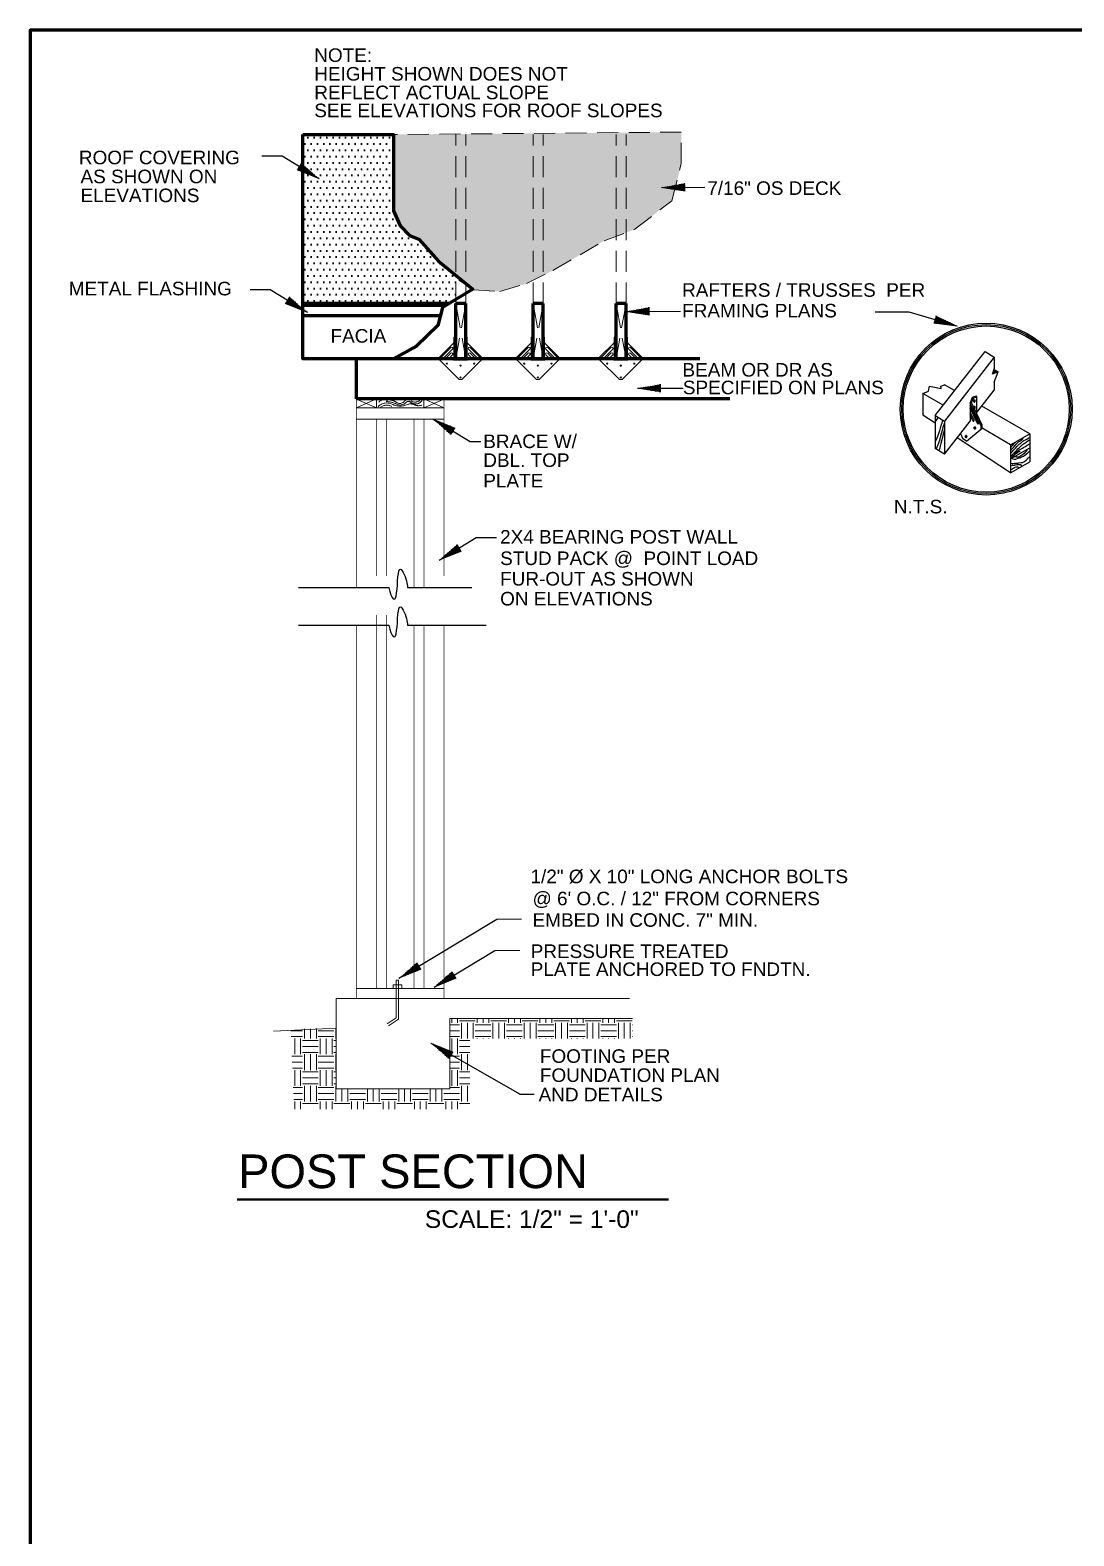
# Model space of a CAD drawing. Header units: feet. Extents: x 57903 to 63568, y -124112 to -112262.
# Drawn here: x 60154 to 60527, y -123569 to -123032 of the extents above; entities that cross this region are included whole.
import ezdxf
from ezdxf.enums import TextEntityAlignment as Align

# ---------------------------------------------------------------- set-up
doc = ezdxf.new("R2010")
doc.units = ezdxf.units.FT
doc.header["$LTSCALE"] = 30
doc.header["$MEASUREMENT"] = 0
for name, pattern in [('CENTER', [2, 1.25, -0.25, 0.25, -0.25]), ('HIDDEN', [0.375, 0.25, -0.125]), ('Solid', [0])]:
    doc.linetypes.add(name, pattern=pattern)
for name, color, linetype, lineweight in [('2', 2, 'Continuous', 35), ('8', 8, 'Continuous', 15), ('DIMS', 137, 'Continuous', 15), ('L1', 251, 'Continuous', 13), ('PLAN LABEL', 7, 'Continuous', 50), ('STEXT', 7, 'Continuous', 20), ('WALLS', 7, 'Continuous', 60)]:
    doc.layers.add(name, color=color, linetype=linetype, lineweight=lineweight)
for name, color, linetype in [('CENTER', 3, 'CENTER'), ('DIM', 4, 'Continuous'), ('HTCH', 3, 'Continuous'), ('LINE', 3, 'Continuous')]:
    doc.layers.add(name, color=color, linetype=linetype)
doc.styles.add('SWIS72', font='swissel.ttf', dxfattribs={"height": 4.5})
doc.dimstyles.get("Standard").update_dxf_attribs({"dimtxt": 0.18, "dimasz": 0.18, "dimexe": 0.18, "dimexo": 0.0625, "dimgap": 0.09, "dimtad": 0, "dimtih": 1, "dimtoh": 1, "dimdec": 4, "dimzin": 0, "dimdsep": 46, "dimtxsty": 'Standard', "dimcen": 0.09, "dimadec": 0, "dimazin": 0, "dimtfac": 1, "dimtdec": 4, "dimtofl": 0, "dimtmove": 0, "dimatfit": 3, "dimfxl": 1, "dimtolj": 1, "dimtzin": 0, "dimarcsym": 0})

# ---------------------------------------------------------------- blocks, each defined once
blk = doc.blocks.new('front')
for p, q in [((1.84, 4.68), (-0.01, 2.83)), ((0.21, 2.83), (1.41, 4.03)), ((1.63, 3.81), (0.43, 2.61)), ((1.63, 4.03), (1.63, 4.03)), ((1.8, 4.66), (1.8, 5.31)), ((1.8, 5.31), (1.86, 5.31)), ((1.8, 2.56), (1.8, 4.64)), ((1.86, 5.31), (1.86, 4.74)), ((1.86, 2.56), (1.86, 4.74)), ((3.43, 5.31), (3.43, 4.74)), ((3.49, 5.31), (3.43, 5.31)), ((3.43, 2.56), (3.43, 4.74)), ((3.45, 4.68), (5.3, 2.83)), ((3.49, 4.66), (3.49, 5.31)), ((3.49, 2.56), (3.49, 4.64)), ((3.66, 4.03), (3.66, 4.03)), ((3.66, 3.81), (4.86, 2.61)), ((5.08, 2.83), (3.88, 4.03)), ((-0.01, 2.83), (-0.01, 2.48)), ((-0.01, 2.48), (2.47, 0)), ((0.21, 2.61), (0.21, 2.61)), ((0.92, 2.83), (1.16, 3.08)), ((0.92, 2.61), (0.92, 2.61)), ((1.63, 3.1), (1.14, 2.61)), ((1.16, 3.08), (1.41, 3.32)), ((1.63, 3.32), (1.63, 3.32)), ((1.74, 2.5), (1.74, 2.5)), ((1.8, 2.56), (1.86, 2.56)), ((1.8, 2.44), (2.64, 2.44)), ((3.49, 2.44), (2.64, 2.44)), ((5.3, 2.48), (2.82, 0)), ((3.49, 2.56), (3.43, 2.56)), ((3.55, 2.5), (3.55, 2.5)), ((3.66, 3.32), (3.66, 3.32)), ((3.66, 3.1), (4.15, 2.61)), ((4.13, 3.08), (3.88, 3.32)), ((4.37, 2.83), (4.13, 3.08)), ((4.37, 2.61), (4.37, 2.61)), ((5.07, 2.61), (5.08, 2.61)), ((5.3, 2.83), (5.3, 2.48)), ((2.47, 0), (2.82, 0))]:
    blk.add_line(p, q)
for centre in [(0.93, 2), (4.36, 2), (2.64, 1.75), (2.64, 0.25)]:
    blk.add_circle(centre, 0.078)
for centre, radius, start, end in [((1.52, 3.92), 0.155, 45, 135), ((1.52, 3.92), 0.155, 315, 45), ((1.75, 4.66), 0.046, 315, 0), ((1.77, 4.74), 0.092, 315, 0), ((3.52, 4.74), 0.092, 180, 225), ((3.53, 4.66), 0.046, 180, 225), ((3.77, 3.92), 0.155, 135, 225), ((3.77, 3.92), 0.155, 45, 135), ((0.32, 2.72), 0.155, 135, 225), ((0.32, 2.72), 0.155, 225, 315), ((1.03, 2.72), 0.155, 135, 225), ((1.03, 2.72), 0.155, 225, 315), ((1.52, 3.21), 0.155, 45, 135), ((1.52, 3.21), 0.155, 315, 45), ((1.8, 2.5), 0.06, 90, 180), ((1.8, 2.5), 0.06, 180, 270), ((3.49, 2.5), 0.06, 0, 90), ((3.49, 2.5), 0.06, 270, 0), ((3.77, 3.21), 0.155, 135, 225), ((3.77, 3.21), 0.155, 45, 135), ((4.26, 2.72), 0.155, 225, 315), ((4.26, 2.72), 0.155, 315, 45), ((4.96, 2.72), 0.155, 225, 315), ((4.97, 2.72), 0.155, 315, 45)]:
    blk.add_arc(centre, radius, start, end)

msp = doc.modelspace()

# ---------------------------------------------------------------- hatches: boundary and pattern name
at = {"layer": '2'}
h = msp.add_hatch(dxfattribs=at)
h.set_pattern_fill('DOTS', color=256, scale=35.828225, style=0)
h.set_pattern_definition([(8e-14, (57364.6652, -122174.6863), (1.119632, 2.239264), [0, -2.239264])])
h.paths.add_polyline_path([(60251.46, -123069.27), (60251.46, -123129.5), (60303.75, -123129.5), (60306.04, -123128.11), (60306.04, -123120.25), (60299.89, -123114.43), (60292.91, -123106.65), (60289.55, -123105.23), (60286.19, -123101.88), (60283.82, -123096.46), (60283.82, -123069.27)])
at = {"layer": '8', "linetype": 'HIDDEN'}
h = msp.add_hatch(dxfattribs=at)
h.set_pattern_fill('WOOD8', color=256, scale=13.435584, angle=32, style=0, pattern_type=2)
h.set_pattern_definition([(21.6952, (57362.7151, -122163.7058), (75.4838802, 31.3246935), [1.50214, -148.71225]), (32, (57364.111, -122163.15), (4.274247, 18.513797), [1.477914, -11.95767]), (50.4349, (57365.364, -122162.3673), (15.668285, 25.6335567), [1.274607, -41.21243]), (204.875, (57366.176, -122161.3847), (86.8779196, 38.4444256), [1.083217, -107.23793]), (206.8056, (57365.1933, -122161.8404), (121.05996654, 59.8037875), [1.484014, -146.916866]), (226.0362, (57363.8688, -122162.5096), (-27.0623104, -32.7533286), [1.66189, -53.73444]), (41.4623, (57363.6266, -122163.1362), (49.850356, 46.9928812), [0.81726, -80.908216]), (25.6598, (57364.239, -122162.5951), (-98.27195376, -45.56415606), [1.216646, -120.447744]), (217.7106, (57365.3357, -122162.0683), (-95.42640517, -75.47200777), [1.350263, -133.675695]), (200.6901, (57364.2675, -122162.8942), (52.6958539, 17.0851106), [0.68508, -67.82322]), (26.8056, (57361.7608, -122164.4605), (-121.05996654, -59.8037875), [1.484014, -146.916866]), (20.6901, (57363.0854, -122163.7913), (-52.6958539, -17.0851106), [1.37016, -67.13814]), (32, (57364.367, -122163.307), (4.274247, 18.513797), [1.61227, -11.823314]), (52.556, (57365.7345, -122162.4528), (42.73060845, 58.38688615), [1.147936, -113.64575]), (35.8141, (57366.4324, -122161.5414), (152.39647894, 111.07093704), [2.01981, -199.961306]), (26.8056, (57368.0703, -122160.3595), (-121.05996654, -59.8037875), [1.484014, -146.916866]), (32, (57369.395, -122159.69), (4.274247, 18.513797), [1.477914, -11.95767]), (37.1944, (57359.2542, -122166.0269), (106.8204845, 82.59172226), [1.484014, -146.916866]), (26.8056, (57360.4363, -122165.1298), (-121.05996654, -59.8037875), [1.484014, -146.916866]), (32, (57359.112, -122165.799), (4.274247, 18.513797), [0.806135, -12.62945]), (37.1944, (57359.7954, -122165.3718), (106.8204845, 82.59172226), [1.484014, -146.916866]), (32, (57360.978, -122164.475), (4.274247, 18.513797), [1.34356, -12.092026]), (42.3048, (57362.117, -122163.7627), (-61.24440316, -54.1126203), [1.50214, -148.71225]), (37.1944, (57363.2279, -122162.7517), (106.8204845, 82.59172226), [1.484014, -146.916866]), (26.8056, (57364.41, -122161.8546), (-121.05996654, -59.8037875), [1.484014, -146.916866]), (26.8056, (57365.7346, -122161.1853), (-121.05996654, -59.8037875), [1.484014, -146.916866]), (23.8699, (57367.0591, -122160.516), (-75.4838986, -31.324634), [1.900074, -93.103844]), (32, (57368.797, -122159.747), (4.274247, 18.513797), [2.01534, -11.420247]), (19.4712, (57372.6128, -122166.8684), (64.0898848, 24.2048601), [1.238694, -122.63127]), (26.2894, (57373.7806, -122166.4555), (-109.6659739, -52.68393423), [1.350263, -133.675695]), (40.1301, (57372.6128, -122166.8684), (61.2443578, 54.1126629), [0.950044, -94.05389]), (41.4623, (57373.3392, -122166.256), (49.850356, 46.9928812), [1.634506, -80.090956]), (32, (57363.17, -122172.294), (4.274247, 18.513797), [1.61227, -11.823314]), (22.5377, (57364.5373, -122171.4392), (-64.0898795, -24.20488), [0.81726, -80.908216]), (233.8014, (57365.2921, -122171.126), (27.0622941, 32.7533477), [0.723533, -71.629306]), (224.9946, (57364.8648, -122171.7098), (88.30667208, 86.86599655), [1.792535, -177.46052]), (24.875, (57373.8661, -122166.0852), (-86.8779196, -38.4444256), [1.083217, -107.23793]), (39.125, (57373.8661, -122166.0852), (72.6383941, 61.23243), [1.083217, -107.23793]), (32, (57363.312, -122172.521), (4.274247, 18.513797), [1.074847, -12.36074]), (226.0362, (57364.224, -122171.952), (-27.0623104, -32.7533286), [1.107925, -54.288414]), (28.6335, (57365.6055, -122170.6133), (-189.42419398, -102.52224865), [2.288, -226.511767]), (29.7094, (57367.6137, -122169.5169), (-280.5762692, -159.48062779), [3.361583, -332.79663]), (35.1798, (57370.5334, -122167.8509), (186.57866492, 132.4300985), [2.42214, -239.79131]), (41.4623, (57372.5131, -122166.4554), (49.850356, 46.9928812), [2.451766, -79.27371]), (42.3048, (57363.8108, -122173.3191), (-61.24440316, -54.1126203), [1.50214, -148.71225]), (47.9454, (57364.9218, -122172.308), (-38.4563144, -39.8731215), [1.95625, -95.856285]), (32, (57366.232, -122170.855), (4.274247, 18.513797), [1.746626, -11.68896]), (23.8699, (57367.7133, -122169.93), (-75.4838986, -31.324634), [1.900074, -93.103844]), (35.5763, (57369.4509, -122169.161), (163.79062538, 118.19054585), [2.153885, -213.23491]), (23.2538, (57371.2028, -122167.9079), (86.87794986, 38.44435074), [1.76717, -174.95035]), (17.9638, (57372.8264, -122167.2102), (-41.3018328, -9.9653293), [1.66189, -53.73444]), (32, (57374.407, -122166.698), (4.274247, 18.513797), [0.94049, -12.495094]), (206.8056, (57365.6055, -122170.6133), (121.05996654, 59.8037875), [2.968015, -145.432866]), (27.2364, (57362.6716, -122171.496), (-132.4539652, -66.92360655), [3.23572, -158.55015]), (32, (57365.549, -122170.015), (4.274247, 18.513797), [3.090184, -10.3454]), (36.0856, (57368.1692, -122168.3776), (141.0025375, 103.95105393), [3.771543, -184.80586]), (32, (57371.217, -122166.156), (4.274247, 18.513797), [3.358896, -10.07669]), (39.125, (57364.1668, -122173.8888), (72.6383941, 61.23243), [3.24964, -105.07151]), (38.3402, (57366.6878, -122171.8382), (84.03238126, 68.3522356), [2.43329, -119.2311]), (29.5104, (57368.5963, -122170.32876), (-257.78837565, -145.2408212), [3.0931, -306.217284]), (25.4802, (57371.2881, -122168.80515), (-317.603885804, -150.932088847), [4.73306, -468.573423]), (35.0128, (57359.53894, -122166.48265), (197.97258811, 139.55001885), [2.556295, -253.07314]), (23.8699, (57361.6326, -122165.016), (-75.4838986, -31.324634), [2.85012, -92.153814]), (29.6141, (57364.23895, -122163.8626), (-269.18215947, -152.36100351), [3.227335, -319.506474]), (42.6197, (57367.0447, -122162.2678), (-111.09461394, -101.10564945), [2.18715, -216.52831]), (32, (57368.654, -122160.787), (4.274247, 18.513797), [2.687117, -10.74847]), (28.8202, (57358.6846, -122165.1154), (-200.81808739, -109.64225905), [2.42214, -239.79131]), (38.009, (57360.8067, -122163.94775), (-106.8204449, -82.59176235), [2.56687, -254.11961]), (38.7098, (57362.82916, -122162.3671), (-95.42647603, -75.47193428), [2.299796, -227.680354]), (26.2894, (57364.6237, -122160.9289), (-109.6659739, -52.68393423), [2.700526, -132.32543]), (19.9052, (57367.04495, -122159.7328), (-116.78577814, -41.28984485), [1.92368, -190.44461]), (41.4623, (57368.8537, -122159.0778), (49.850356, 46.9928812), [1.634506, -80.090956]), (35.8141, (57360.0373, -122167.2802), (152.39647894, 111.07093704), [2.01981, -199.961306]), (19.1957, (57361.67523, -122166.0983), (-169.48163637, -58.37491027), [3.0312, -300.089394]), (32, (57364.538, -122165.102), (4.274247, 18.513797), [3.358896, -10.07669]), (37.4403, (57367.3864, -122163.3217), (-118.21451543, -89.71147361), [2.834237, -280.589726]), (38.7098, (57369.63676, -122161.5987), (-95.42647603, -75.47193428), [2.299796, -227.680354]), (32, (57358.186, -122164.318), (4.274247, 18.513797), [2.28405, -11.151535]), (40.1301, (57360.1232, -122163.1074), (61.2443578, 54.1126629), [3.80016, -91.20377]), (29.6141, (57363.0287, -122160.6581), (-269.18215947, -152.36100351), [3.227335, -319.506474]), (26.4725, (57365.83447, -122159.0633), (253.513923105, 126.727410486), [4.184486, -414.264413]), (38.8428, (57364.6652, -122174.68634), (-179.45875623, -143.82430538), [3.383, -334.916377]), (32, (57367.3, -122172.565), (4.274247, 18.513797), [3.761964, -9.67362]), (28.3478, (57370.49042, -122170.57104), (-367.454145809, -197.925133203), [6.32757, -626.42997]), (32, (57362.173, -122170.698), (4.274247, 18.513797), [3.22454, -10.211044]), (36.7636, (57364.9078, -122168.9897), (118.21453574, 89.71145718), [3.23572, -158.55015]), (30.1524, (57367.5, -122167.05306), (-348.940393694, -202.19929635), [4.167194, -412.55257]), (29.2737, (57371.10334, -122164.9599), (-235.00018581, -131.00152591), [2.82467, -279.642316]), (26.8056, (57361.0341, -122168.8754), (-121.05996654, -59.8037875), [2.968015, -145.432866]), (32, (57363.683, -122167.537), (4.274247, 18.513797), [4.299387, -9.1362]), (33.9092, (57367.32926, -122165.2586), (323.306673266, 217.86776643), [4.03292, -399.258477]), (35.5763, (57370.6763, -122163.0087), (163.79062538, 118.19054585), [2.153885, -213.23491])])
h.paths.add_polyline_path([(60287.4, -123069.24), (60283.82, -123069.27), (60283.82, -123096.46), (60286.19, -123101.88), (60287.4, -123103.09)])
h.paths.add_polyline_path([(60287.4, -123103.09), (60289.55, -123105.23), (60292.91, -123106.65), (60296.01, -123109.75), (60299.89, -123114.43), (60307.12, -123121.27), (60312.41, -123124.62), (60321.71, -123125.27), (60331.26, -123122.43), (60340.68, -123117.79), (60358.97, -123107.17), (60369.97, -123103.04), (60383.17, -123092.88), (60386.47, -123079.69), (60386.47, -123068.42), (60287.4, -123069.24)])
at = {"layer": 'DIMS'}
h = msp.add_hatch(dxfattribs=at)
h.set_pattern_fill('ANSI31', color=256, scale=1.39954, angle=-79.0338, style=0)
h.set_pattern_definition([(330.806905, (60340.9032, -123930.85049), (-0.085328986, -0.15272146), [])])
h.paths.add_polyline_path([(60257.31, -123085.06), (60250.89, -123079.46), (60249.43, -123081.85)])
h = msp.add_hatch(dxfattribs=at)
h.set_pattern_fill('ANSI31', color=256, scale=1.39954, angle=-110.1455, style=0)
h.set_pattern_definition([(178.081407, (59870.83135, -123769.1063), (-0.00585699, -0.174844433), [])])
h.paths.add_polyline_path([(60379.43, -123088.16), (60387.81, -123086.69), (60387.84, -123089.49)])
h = msp.add_hatch(dxfattribs=at)
h.set_pattern_fill('ANSI31', color=256, scale=1.39954, angle=-79.0338, style=0)
h.set_pattern_definition([(330.806905, (60336.68538, -123978.52384), (-0.085328986, -0.15272146), [])])
h.paths.add_polyline_path([(60253.09, -123132.73), (60246.67, -123127.14), (60245.21, -123129.52)])
h = msp.add_hatch(dxfattribs=at)
h.set_pattern_fill('ANSI31', color=256, scale=1.39954, angle=-110.1455, style=0)
h.set_pattern_definition([(178.081407, (59858.12894, -123813.31661), (-0.00585699, -0.174844433), [])])
h.paths.add_polyline_path([(60366.73, -123132.37), (60375.11, -123130.9), (60375.14, -123133.7)])
h = msp.add_hatch(dxfattribs=at)
h.set_pattern_fill('ANSI31', color=256, scale=1.39954, angle=-126.1446, style=0)
h.set_pattern_definition([(345.9195, (60786.22014, -123932.3742), (-0.042560874, -0.169686335), [])])
h.paths.add_polyline_path([(60485, -123137.62), (60477.35, -123133.9), (60476.56, -123136.58)])
h = msp.add_hatch(dxfattribs=at)
h.set_pattern_fill('ANSI31', color=256, scale=1.39954, angle=-110.6473, style=0)
h.set_pattern_definition([(177.579624, (59856.27851, -123836.20619), (-0.00738799, -0.174786435), [])])
h.paths.add_polyline_path([(60370.82, -123159.74), (60379.22, -123158.34), (60379.22, -123161.14)])
h = msp.add_hatch(dxfattribs=at)
h.set_pattern_fill('ANSI31', color=256, scale=1.39954, angle=-79.0338, style=0)
h.set_pattern_definition([(150.806905, (60214.32447, -122324.97424), (0.085328986, 0.15272146), [])])
h.paths.add_polyline_path([(60297.92, -123170.77), (60304.34, -123176.36), (60305.8, -123173.98)])
h = msp.add_hatch(dxfattribs=at)
h.set_pattern_fill('ANSI31', color=256, scale=1.39954, angle=-79.0338, style=0)
h.set_pattern_definition([(209.193095, (60216.54935, -124066.82736), (0.085328986, -0.15272146), [])])
h.paths.add_polyline_path([(60300.14, -123221.03), (60306.56, -123215.44), (60308.03, -123217.82)])
h = msp.add_hatch(dxfattribs=at)
h.set_pattern_fill('ANSI31', color=256, scale=1.39954, angle=-79.0338, style=0)
h.set_pattern_definition([(209.193095, (60202.18351, -124215.97313), (0.085328986, -0.15272146), [])])
h.paths.add_polyline_path([(60285.78, -123370.18), (60292.19, -123364.58), (60293.66, -123366.97)])
h = msp.add_hatch(dxfattribs=at)
h.set_pattern_fill('ANSI31', color=256, scale=1.39954, angle=-79.0338, style=0)
h.set_pattern_definition([(209.193095, (60214.70932, -124219.12981), (0.085328986, -0.15272146), [])])
h.paths.add_polyline_path([(60298.3, -123373.33), (60304.72, -123367.74), (60306.19, -123370.12)])
h = msp.add_hatch(dxfattribs=at)
h.set_pattern_fill('ANSI31', color=256, scale=1.39954, angle=-79.0338, style=0)
h.set_pattern_definition([(150.806905, (60213.59453, -122547.49009), (0.085328986, 0.15272146), [])])
h.paths.add_polyline_path([(60297.19, -123393.29), (60303.61, -123398.88), (60305.07, -123396.5)])
at = {"layer": 'L1'}
h = msp.add_hatch(dxfattribs=at)
h.set_pattern_fill('EARTH', color=256, scale=22.392641, style=0)
h.set_pattern_definition([(8e-14, (18466.7247, -94151.797), (5.5981602, 5.5981602), [5.5981602, -5.5981602]), (8e-14, (18466.7247, -94149.6976), (5.5981602, 5.5981602), [5.5981602, -5.5981602]), (8e-14, (18466.7247, -94147.5983), (5.5981602, 5.5981602), [5.5981602, -5.5981602]), (90, (18467.4245, -94146.8985), (-5.5981602, 5.5981602), [5.5981602, -5.5981602]), (90, (18469.524, -94146.8985), (-5.5981602, 5.5981602), [5.5981602, -5.5981602]), (90, (18471.623, -94146.8985), (-5.5981602, 5.5981602), [5.5981602, -5.5981602])])
h.paths.add_polyline_path([(60369.05, -123384.57), (60303.88, -123384.57), (60303.88, -123409.65), (60263.41, -123409.65), (60263.41, -123387.97), (60247.15, -123388.29), (60248.42, -123416.82), (60311.05, -123416.82), (60311.05, -123391.74), (60369.05, -123391.74)])

# ---------------------------------------------------------------- linework, layer by layer
for p, q in [((60244.26, -123077.02), (60236.86, -123077.02)), ((60240.04, -123124.7), (60232.64, -123124.7)), ((60310.97, -123178.8), (60314.97, -123178.8)), ((60313.19, -123213), (60320.59, -123213)), ((60328.82, -123411.48), (60334.03, -123411.48))]:
    msp.add_line(p, q)
at = {"elevation": 0}
msp.add_lwpolyline([(60484.85, -123137.58), (60467.73, -123132.62), (60455.61, -123132.62)], dxfattribs=at)
msp.add_solid([(60484.86, -123137.55), (60485, -123137.62), (60484.84, -123137.61)])
at = {"layer": '2'}
for p, q in [((60251.46, -123149.26), (60251.46, -123069.27)), ((60283.82, -123069.27), (60251.46, -123069.27)), ((60302.19, -123130.45), (60251.46, -123130.45)), ((60270.58, -123149.26), (60251.46, -123149.26))]:
    msp.add_line(p, q, dxfattribs=at)
at = {"layer": '8', "linetype": 'HIDDEN'}
for p, q in [((60306.04, -123129.5), (60306.04, -123069.27)), ((60309.62, -123129.5), (60309.62, -123069.27)), ((60333.65, -123129.5), (60333.65, -123069.27)), ((60337.23, -123129.5), (60337.23, -123069.27)), ((60363.21, -123129.5), (60363.21, -123069.27)), ((60366.8, -123129.5), (60366.8, -123069.27)), ((60309.62, -123149.26), (60306.04, -123129.5)), ((60306.04, -123149.26), (60309.62, -123129.5)), ((60337.23, -123149.26), (60333.65, -123129.5)), ((60333.65, -123149.26), (60337.23, -123129.5)), ((60366.8, -123149.26), (60363.21, -123129.5)), ((60363.21, -123149.26), (60366.8, -123129.5)), ((60277.74, -123166.73), (60270.58, -123163.59)), ((60277.74, -123163.59), (60270.58, -123166.73)), ((60294.68, -123166.73), (60301.85, -123163.59)), ((60294.68, -123163.59), (60301.85, -123166.73))]:
    msp.add_line(p, q, dxfattribs=at)
at = {"layer": '8', "linetype": 'HIDDEN', "elevation": 0}
msp.add_lwpolyline([(60283.82, -123069.27), (60283.82, -123096.46), (60286.19, -123101.88), (60289.55, -123105.23), (60292.91, -123106.65), (60296.01, -123109.75), (60299.89, -123114.43), (60307.12, -123121.27), (60312.41, -123124.62), (60321.71, -123125.27), (60331.26, -123122.43), (60340.68, -123117.79), (60358.97, -123107.17), (60369.97, -123103.04), (60383.17, -123092.88), (60386.47, -123079.69), (60386.47, -123068.42)], close=True, dxfattribs=at)
at = {"layer": '8', "linetype": 'HIDDEN'}
for centre, radius, start, end in [((60280.46, -123165.97), 2.18, 55.6077, 146.7442), ((60281.36, -123171.75), 7.22, 60.4466, 91.3714), ((60282.36, -123168.07), 4.11, 50.6823, 84.8294), ((60286.17, -123162.79), 2.96, 245.135, 316.9293), ((60286.04, -123162.9), 2.26, 241.4418, 322.7805), ((60288.86, -123165.04), 1.28, 51.7359, 142.7805), ((60289.17, -123165.65), 1.19, 58.8126, 135.2353), ((60291.69, -123162.6), 2.78, 226.9287, 325.2402), ((60291.52, -123162.11), 2.6, 236.7569, 309.4185), ((60281.46, -123169.41), 4.41, 59.8985, 135.7696), ((60281.52, -123169.73), 3.93, 63.3028, 125.8876), ((60286.19, -123159.85), 6.28, 246.3481, 297.3184), ((60289.8, -123169.11), 3.76, 66.3797, 101.2168), ((60292.81, -123162.23), 3.75, 246.3797, 285.7862)]:
    msp.add_arc(centre, radius, start, end, dxfattribs=at)
at = {"layer": 'CENTER', "elevation": 0}
for points in [[(60249.9, -123230.77), (60282.13, -123230.77), (60282.48, -123232.27), (60282.88, -123233.47), (60283.32, -123234.33), (60283.75, -123234.83), (60284.16, -123234.94), (60284.5, -123234.62), (60284.76, -123233.86), (60284.95, -123232.75), (60285.1, -123231.41), (60285.21, -123229.93), (60285.31, -123228.44), (60285.41, -123227.03), (60285.55, -123225.83), (60285.73, -123224.93), (60285.98, -123224.43), (60286.27, -123224.28), (60286.6, -123224.44), (60286.95, -123224.84), (60287.31, -123225.42), (60287.65, -123226.13), (60287.96, -123226.9), (60288.22, -123227.68), (60288.43, -123228.42), (60288.58, -123229.11), (60288.69, -123229.75), (60288.76, -123230.34), (60288.8, -123230.77)], [(60249.9, -123244.21), (60282.13, -123244.21), (60282.48, -123245.71), (60282.88, -123246.91), (60283.32, -123247.77), (60283.75, -123248.27), (60284.16, -123248.38), (60284.5, -123248.06), (60284.76, -123247.3), (60284.95, -123246.19), (60285.1, -123244.85), (60285.21, -123243.37), (60285.31, -123241.88), (60285.41, -123240.47), (60285.55, -123239.27), (60285.73, -123238.37), (60285.98, -123237.87), (60286.27, -123237.72), (60286.6, -123237.88), (60286.95, -123238.28), (60287.31, -123238.86), (60287.65, -123239.57), (60287.96, -123240.34), (60288.22, -123241.12), (60288.43, -123241.86), (60288.58, -123242.55), (60288.69, -123243.19), (60288.76, -123243.78), (60288.8, -123244.21)]]:
    msp.add_lwpolyline(points, dxfattribs=at)
at = {"layer": 'DIMS'}
for p, q in [((60249.43, -123081.85), (60257.31, -123085.06)), ((60387.84, -123089.49), (60379.43, -123088.16)), ((60245.21, -123129.52), (60253.09, -123132.73)), ((60375.14, -123133.7), (60366.73, -123132.37)), ((60476.56, -123136.58), (60485, -123137.62)), ((60379.23, -123161.07), (60370.82, -123159.74)), ((60270.58, -123166.73), (60301.85, -123166.73)), ((60270.58, -123170.76), (60301.85, -123170.76)), ((60305.8, -123173.98), (60297.92, -123170.77)), ((60308.03, -123217.82), (60300.14, -123221.03)), ((60320.63, -123349.11), (60329.5, -123349.1)), ((60319.97, -123360.24), (60328.84, -123360.23)), ((60293.66, -123366.97), (60285.78, -123370.18)), ((60270.58, -123373.83), (60301.85, -123373.83)), ((60306.19, -123370.12), (60298.3, -123373.33)), ((60305.07, -123396.5), (60297.19, -123393.29))]:
    msp.add_line(p, q, dxfattribs=at)
at = {"layer": 'DIMS', "linetype": 'Solid'}
for p, q in [((60277.74, -123166.73), (60277.74, -123163.59)), ((60294.68, -123166.73), (60294.68, -123163.59))]:
    msp.add_line(p, q, dxfattribs=at)
at = {"layer": 'DIMS', "color": 1}
for p, q in [((60284.8, -123370.88), (60285.65, -123370.88)), ((60284.8, -123370.88), (60284.8, -123384.3)), ((60285.65, -123370.88), (60285.65, -123384.75)), ((60281.61, -123386.44), (60284.8, -123384.3)), ((60282.08, -123387.14), (60285.65, -123384.75))]:
    msp.add_line(p, q, dxfattribs=at)
at = {"layer": 'DIMS', "color": 7}
for p, q in [((60284.91, -123377.41), (60263.41, -123377.41)), ((60263.41, -123377.41), (60263.41, -123409.65)), ((60284.91, -123377.41), (60367.99, -123377.41)), ((60303.88, -123384.57), (60369.05, -123384.57)), ((60303.88, -123409.65), (60303.88, -123384.57)), ((60263.41, -123409.65), (60303.88, -123409.65))]:
    msp.add_line(p, q, dxfattribs=at)
at = {"layer": 'DIMS', "const_width": 0.224, "elevation": 0}
for points in [[(60277.74, -123163.59), (60270.58, -123163.59), (60270.58, -123230.77)], [(60301.85, -123163.59), (60301.85, -123226.72)], [(60277.74, -123170.76), (60277.74, -123226.72)], [(60281.32, -123170.76), (60281.32, -123226.72)], [(60291.1, -123170.76), (60291.1, -123230.77)], [(60294.68, -123170.76), (60294.68, -123230.77)], [(60270.58, -123244.21), (60270.58, -123377.41)], [(60277.74, -123240.62), (60277.74, -123373.83)], [(60281.32, -123240.62), (60281.32, -123373.83)], [(60291.1, -123244.21), (60291.1, -123373.83)], [(60294.68, -123244.21), (60294.68, -123373.83)], [(60301.85, -123244.21), (60301.85, -123377.41)]]:
    msp.add_lwpolyline(points, dxfattribs=at)
at = {"layer": 'DIMS', "color": 1, "elevation": 0}
msp.add_lwpolyline([(60286.85, -123373.61), (60286.85, -123372.48), (60283.65, -123372.48), (60283.65, -123373.61)], dxfattribs=at)
at = {"layer": 'HTCH'}
for p, q in [((60288.8, -123230.77), (60311.81, -123230.77)), ((60288.8, -123244.21), (60316.93, -123244.21))]:
    msp.add_line(p, q, dxfattribs=at)
at = {"layer": 'L1'}
for p, q in [((60370.82, -123159.74), (60386.91, -123159.74)), ((60263.41, -123387.97), (60240.99, -123388.98))]:
    msp.add_line(p, q, dxfattribs=at)
at = {"layer": 'LINE', "color": 1}
msp.add_line((60503.98, -123179.9), (60503.98, -123189.9), dxfattribs=at)
at = {"layer": 'LINE', "color": 1, "elevation": 0}
for points in [[(60477.12, -123169.42), (60494.84, -123146.63)], [(60494.84, -123146.63), (60498.13, -123148.65), (60480.41, -123171.45)], [(60498.13, -123148.65), (60498.13, -123152.83)], [(60498.13, -123157.58), (60499.52, -123153.92), (60497.52, -123154.73), (60498.13, -123152.83)], [(60498.94, -123153.57), (60498.75, -123153.73), (60498.61, -123153.83), (60498.49, -123153.89), (60498.41, -123153.94), (60498.24, -123154.02), (60498.14, -123154.07), (60498.12, -123154.08), (60497.97, -123154.13), (60497.85, -123154.17), (60497.69, -123154.21)], [(60498.6, -123153.35), (60498.44, -123153.5), (60498.2, -123153.66), (60497.94, -123153.66), (60497.85, -123153.68)], [(60498.07, -123153.03), (60499.52, -123153.92)], [(60474.66, -123160.79), (60475.06, -123158.99), (60479.17, -123159.82), (60479.11, -123158.99), (60480.34, -123158.5)], [(60484, -123160.58), (60480.34, -123158.5)], [(60498.13, -123157.58), (60498.13, -123160.47)], [(60472.64, -123161.6), (60474.66, -123160.79)], [(60472.64, -123161.6), (60472.64, -123169.32)], [(60479.91, -123165.84), (60472.64, -123161.6)], [(60489.52, -123165.03), (60490.41, -123162.92), (60491.55, -123162.5), (60491.85, -123162.79)], [(60490.02, -123164.89), (60490.71, -123163.24)], [(60490.79, -123164.13), (60490.72, -123164.26), (60490.7, -123164.38), (60490.7, -123164.4), (60490.74, -123164.54), (60490.81, -123164.63), (60490.92, -123164.68), (60490.99, -123164.69), (60491.06, -123164.68), (60491.19, -123164.62), (60491.3, -123164.52), (60491.37, -123164.39), (60491.39, -123164.27), (60491.39, -123164.25), (60491.36, -123164.12), (60491.28, -123164.03), (60491.17, -123163.97), (60491.1, -123163.97), (60491.03, -123163.97), (60490.91, -123164.03), (60490.79, -123164.13)], [(60490.71, -123163.24), (60491.85, -123162.81)], [(60490.85, -123164.11), (60490.78, -123164.25), (60490.76, -123164.37), (60490.76, -123164.38), (60490.79, -123164.51), (60490.87, -123164.61), (60490.98, -123164.66), (60491.04, -123164.67), (60491.12, -123164.66), (60491.13, -123164.66)], [(60491.02, -123163.98), (60490.96, -123164.01), (60490.85, -123164.11)], [(60491.85, -123168.54), (60498.13, -123160.47)], [(60491.85, -123162.79), (60491.85, -123168.74)], [(60477.12, -123172.26), (60472.64, -123169.32)], [(60477.12, -123169.42), (60477.12, -123181.24)], [(60477.12, -123169.42), (60480.41, -123171.45)], [(60478.13, -123170.05), (60477.12, -123171.67)], [(60489.52, -123165.03), (60489.52, -123171.54)], [(60493.46, -123173.26), (60489.52, -123165.03)], [(60492.53, -123172.13), (60489.52, -123165.83)], [(60492.12, -123172.33), (60489.52, -123166.88)], [(60490.94, -123171.2), (60489.52, -123168.23)], [(60490.54, -123171.4), (60489.52, -123169.28)], [(60493.46, -123173.26), (60493.86, -123172.93), (60490.02, -123164.89)], [(60491.03, -123167.03), (60491.06, -123167.02), (60491.19, -123166.97), (60491.3, -123166.87), (60491.37, -123166.73), (60491.39, -123166.61), (60491.39, -123166.59), (60491.36, -123166.46), (60491.28, -123166.37), (60491.17, -123166.32), (60491.1, -123166.31), (60491.03, -123166.32), (60490.91, -123166.37), (60490.78, -123166.5)], [(60491.02, -123166.32), (60490.96, -123166.35), (60490.8, -123166.54)], [(60490.85, -123166.46), (60490.8, -123166.54)], [(60491.02, -123167.01), (60491.04, -123167.01), (60491.12, -123167.01), (60491.13, -123167)], [(60510.87, -123175.96), (60493.72, -123166.14)], [(60480.41, -123171.45), (60480.41, -123183.26), (60477.12, -123181.24)], [(60479.69, -123170.99), (60479.4, -123172.17), (60479.21, -123172.85), (60478.86, -123174.05), (60478.57, -123174.97), (60478.45, -123175.36), (60477.88, -123176.99), (60477.65, -123177.58), (60477.13, -123178.59)], [(60480.41, -123172.04), (60479.82, -123173.8), (60479.53, -123174.77), (60478.99, -123176.86), (60478.82, -123177.49), (60478.77, -123177.64), (60478.7, -123177.84), (60478.55, -123178.34), (60478, -123179.94), (60477.39, -123181.37)], [(60480.41, -123174.5), (60480.02, -123175.77), (60479.8, -123176.58), (60479.57, -123177.62), (60479.47, -123178.02), (60479.4, -123178.33), (60479.38, -123178.39), (60479.32, -123178.65), (60479.1, -123179.51), (60478.98, -123179.96), (60478.96, -123180.02), (60478.9, -123180.27), (60478.68, -123181.08), (60478.56, -123181.52), (60478.39, -123181.98)], [(60480.41, -123183.26), (60489.52, -123171.54)], [(60488.2, -123178.65), (60493.86, -123174.05)], [(60490.54, -123171.4), (60490.58, -123171.45), (60490.65, -123171.49), (60490.7, -123171.49), (60490.73, -123171.49), (60490.82, -123171.47), (60490.89, -123171.42), (60490.94, -123171.35), (60490.96, -123171.28), (60490.96, -123171.27), (60490.94, -123171.2)], [(60490.9, -123173.75), (60490.87, -123173.88), (60490.87, -123173.89), (60490.89, -123174), (60490.96, -123174.11), (60491.05, -123174.19), (60491.18, -123174.21), (60491.18, -123174.21), (60491.3, -123174.19), (60491.4, -123174.12), (60491.48, -123174.01), (60491.5, -123173.89), (60491.5, -123173.88), (60491.49, -123173.77), (60491.42, -123173.66), (60491.33, -123173.59), (60491.2, -123173.56), (60491.2, -123173.56), (60491.08, -123173.58), (60490.98, -123173.65), (60490.9, -123173.75)], [(60490.99, -123174.14), (60491, -123174.16), (60491.11, -123174.23), (60491.22, -123174.26), (60491.23, -123174.26), (60491.35, -123174.24), (60491.46, -123174.17), (60491.53, -123174.07), (60491.56, -123173.95), (60491.56, -123173.92), (60491.54, -123173.81), (60491.48, -123173.71), (60491.44, -123173.68)], [(60492.12, -123172.33), (60492.17, -123172.39), (60492.24, -123172.42), (60492.29, -123172.43), (60492.32, -123172.43), (60492.4, -123172.4), (60492.48, -123172.35), (60492.53, -123172.28), (60492.54, -123172.2), (60492.53, -123172.13)], [(60493.46, -123174.37), (60493.46, -123173.26)], [(60493.86, -123174.05), (60493.86, -123172.93)], [(60503.98, -123179.9), (60493.86, -123173.99)], [(60503.98, -123189.9), (60484.96, -123177.41)], [(60486.14, -123175.89), (60486.97, -123177.84)], [(60488.2, -123178.65), (60486.97, -123177.84)], [(60487.77, -123176.83), (60487.74, -123176.96), (60487.74, -123176.97), (60487.76, -123177.08), (60487.82, -123177.19), (60487.92, -123177.26), (60488.04, -123177.29), (60488.05, -123177.29), (60488.16, -123177.27), (60488.27, -123177.2), (60488.35, -123177.1), (60488.38, -123176.97), (60488.38, -123176.95), (60488.35, -123176.84), (60488.29, -123176.74), (60488.2, -123176.66), (60488.07, -123176.64), (60488.07, -123176.64), (60487.95, -123176.66), (60487.85, -123176.73), (60487.77, -123176.83), (60487.77, -123176.83)], [(60487.86, -123177.23), (60487.87, -123177.24), (60487.98, -123177.32), (60488.09, -123177.34), (60488.1, -123177.34), (60488.22, -123177.32), (60488.33, -123177.25), (60488.4, -123177.14), (60488.43, -123177.02), (60488.43, -123177.01), (60488.41, -123176.9), (60488.35, -123176.79), (60488.31, -123176.75)], [(60503.98, -123179.9), (60510.87, -123175.96), (60510.87, -123185.95)], [(60503.98, -123183.03), (60504.62, -123182.3), (60504.92, -123181.98), (60505.61, -123181.25), (60505.58, -123181.28), (60505.58, -123181.28), (60505.65, -123181.21), (60505.84, -123180.96), (60506.17, -123180.54), (60506.54, -123180.13), (60506.85, -123179.84), (60507.17, -123179.64), (60507.5, -123179.44), (60507.7, -123179.26), (60507.96, -123179.03), (60508.22, -123178.76), (60508.38, -123178.61), (60508.68, -123178.43), (60509.32, -123178.12), (60509.73, -123177.88), (60510.28, -123177.56), (60510.43, -123177.47), (60510.88, -123177.27)], [(60503.98, -123182.06), (60504.58, -123181.38), (60504.9, -123181), (60505.68, -123180.01), (60505.92, -123179.72), (60506.15, -123179.48), (60506.82, -123178.9), (60507.26, -123178.59), (60507.91, -123178.15), (60508.16, -123177.88), (60508.55, -123177.29)], [(60503.98, -123184.12), (60504.68, -123183.38), (60504.86, -123183.19), (60506.21, -123181.82), (60505.82, -123182.22), (60505.81, -123182.23), (60505.85, -123182.18), (60506.17, -123181.85), (60506.59, -123181.37), (60506.98, -123180.99), (60507.65, -123180.36), (60508.24, -123179.85), (60508.59, -123179.59), (60509.07, -123179.29), (60509.66, -123178.92), (60510.02, -123178.67), (60510.52, -123178.32), (60510.59, -123178.28), (60510.89, -123178.1)], [(60503.98, -123180.96), (60504.52, -123180.32), (60504.73, -123180.07), (60505.24, -123179.5), (60505.46, -123179.24), (60505.4, -123179.31), (60505.44, -123179.26), (60505.69, -123178.93)], [(60503.98, -123179.9), (60503.98, -123189.9)], [(60503.98, -123184.89), (60510.87, -123180.95)], [(60505.01, -123184.31), (60505.24, -123183.64), (60505.44, -123183.29), (60506.05, -123182.58), (60506.31, -123182.34), (60506.92, -123181.88), (60507.35, -123181.61), (60508.18, -123181.15), (60508.75, -123180.81), (60509.25, -123180.49), (60509.89, -123180.07), (60510.14, -123179.92), (60510.49, -123179.71), (60510.58, -123179.68), (60510.87, -123179.65)], [(60503.98, -123186.47), (60504.5, -123186.55), (60504.63, -123186.55), (60504.74, -123186.55), (60505.38, -123186.49), (60505.8, -123186.45), (60506.31, -123186.46), (60506.42, -123186.46), (60506.61, -123186.45), (60506.95, -123186.4), (60507.58, -123186.29), (60508.03, -123186.24), (60508.31, -123186.2), (60508.47, -123186.14), (60508.94, -123185.85), (60509.55, -123185.38), (60509.76, -123185.17), (60509.95, -123184.89), (60510.04, -123184.78), (60510.05, -123184.78), (60510.08, -123184.74), (60510.24, -123184.61), (60510.63, -123184.36), (60510.72, -123184.28), (60510.87, -123184.1)], [(60503.98, -123189.9), (60510.87, -123185.95)], [(60504.17, -123184.79), (60504.28, -123184.48), (60504.42, -123184.19), (60504.67, -123183.91), (60505.11, -123183.62), (60505.38, -123183.43), (60505.79, -123183.13), (60506.12, -123182.88), (60506.6, -123182.54), (60506.81, -123182.42), (60507.02, -123182.37), (60507.33, -123182.31), (60507.36, -123182.3), (60507.43, -123182.27)], [(60504.34, -123184.69), (60504.81, -123184.89), (60505.31, -123185.01), (60505.53, -123185.03), (60505.79, -123185.01), (60506.03, -123184.95), (60506.7, -123184.72), (60506.77, -123184.69), (60507.48, -123184.4), (60507.87, -123184.25), (60508.36, -123184.06), (60508.55, -123183.97), (60508.64, -123183.92), (60509.07, -123183.62), (60509.48, -123183.32), (60509.61, -123183.22), (60509.63, -123183.2), (60510.17, -123182.74), (60510.41, -123182.52), (60510.89, -123182.02)], [(60505.45, -123184.06), (60505.9, -123184.19), (60506.37, -123184.25), (60506.44, -123184.25), (60506.67, -123184.23), (60506.89, -123184.16), (60507.66, -123183.77), (60508.13, -123183.48), (60508.73, -123183.07), (60509.01, -123182.87), (60509.32, -123182.59), (60509.75, -123182.04), (60509.83, -123181.87), (60509.94, -123181.48)], [(60503.98, -123187.25), (60504.51, -123187.19), (60504.8, -123187.16), (60505.32, -123187.13), (60505.46, -123187.12), (60505.77, -123187.07), (60506.21, -123186.98), (60506.42, -123186.96), (60506.89, -123186.93), (60507.39, -123186.96), (60507.54, -123187.02), (60507.63, -123187.1), (60507.92, -123187.4), (60507.96, -123187.47), (60508.05, -123187.57)], [(60503.98, -123188.43), (60504.31, -123188.61), (60504.37, -123188.62), (60504.48, -123188.6), (60504.77, -123188.41), (60505.06, -123188.22), (60505.34, -123188.08), (60505.42, -123188.03), (60505.65, -123187.92), (60505.95, -123187.79), (60506.08, -123187.76), (60506.42, -123187.78), (60506.69, -123187.9), (60506.83, -123188.04), (60506.93, -123188.21)]]:
    msp.add_lwpolyline(points, dxfattribs=at)
at = {"layer": 'LINE', "color": 1}
for radius in [30.65, 30.14, 29.63]:
    msp.add_circle((60495.27, -123167.19), radius, dxfattribs=at)
at = {"layer": 'STEXT', "const_width": 0.84, "elevation": 0}
msp.add_lwpolyline([(60228.02, -123449.09), (60382.01, -123449.09)], dxfattribs=at)
at = {"layer": 'WALLS'}
for p, q in [((60303.75, -123129.5), (60251.46, -123129.5)), ((60306.04, -123149.26), (60306.04, -123129.5)), ((60309.62, -123129.5), (60306.04, -123129.5)), ((60309.62, -123149.26), (60309.62, -123129.5)), ((60333.65, -123149.26), (60333.65, -123129.5)), ((60337.23, -123129.5), (60333.65, -123129.5)), ((60337.23, -123149.26), (60337.23, -123129.5)), ((60363.21, -123149.26), (60363.21, -123129.5)), ((60366.8, -123129.5), (60363.21, -123129.5)), ((60366.8, -123149.26), (60366.8, -123129.5)), ((60300.49, -123133.98), (60251.46, -123133.98)), ((60270.58, -123163.59), (60270.58, -123149.26)), ((60393.06, -123149.26), (60270.58, -123149.26)), ((60403.83, -123163.59), (60270.58, -123163.59))]:
    msp.add_line(p, q, dxfattribs=at)
msp.add_lwpolyline([(61787.84, -123032.05), (60154.18, -123032.05), (60154.18, -124112.05), (61787.84, -124112.05)], close=True, dxfattribs=at)
msp.add_lwpolyline([(61787.84, -123032.05), (60154.18, -123032.05), (60154.18, -124112.05), (61787.84, -124112.05)], close=True, dxfattribs=at)
at = {"layer": 'WALLS', "elevation": 0}
msp.add_lwpolyline([(60251.46, -123069.27), (60283.82, -123069.27), (60283.82, -123096.46), (60286.19, -123101.88), (60289.55, -123105.23), (60292.91, -123106.65), (60299.89, -123114.43), (60312.1, -123124.43), (60301.29, -123131), (60299.59, -123137.38), (60292.04, -123144.79), (60283.82, -123149.26), (60251.46, -123149.26)], close=True, dxfattribs=at)

# ---------------------------------------------------------------- block references
at = {"layer": '8', "linetype": 'HIDDEN', "xscale": 2.834068588992976, "yscale": 2.834068588992976, "zscale": 2.834068588992976}
for p in [(60300.23, -123156.65), (60327.83, -123156.65), (60357.4, -123156.65)]:
    msp.add_blockref('front', p, dxfattribs=at)

# ---------------------------------------------------------------- texts
at = {"layer": 'DIM', "style": 'SWIS72'}
for s, height, p in [('NOTE:', 4.837, (60255.56, -123043.4)), ('HEIGHT SHOWN DOES NOT', 4.8368, (60255.56, -123050.04)), ('REFLECT ACTUAL SLOPE', 4.8368, (60255.56, -123056.68)), ('SEE ELEVATIONS FOR ROOF SLOPES', 4.8368, (60255.56, -123063.1)), ('ROOF COVERING', 4.8368, (60171.59, -123079.89)), ('AS SHOWN ON', 4.8368, (60172.17, -123086.65)), ('ELEVATIONS', 4.837, (60172.17, -123093.4)), ('7/16" OS DECK', 4.8368, (60395.76, -123090.81)), ('METAL FLASHING', 4.8368, (60167.97, -123126.63)), ('RAFTERS / TRUSSES  PER', 4.8368, (60386.79, -123127.15)), ('FRAMING PLANS', 4.8368, (60386.79, -123134.51)), ('FACIA', 4.837, (60261.36, -123143.5)), ('BEAM OR DR AS', 4.8368, (60386.91, -123155.6)), ('SPECIFIED ON PLANS', 4.8368, (60387.05, -123161.9)), ('BRACE W/', 4.837, (60315.85, -123181.1)), ('DBL. TOP', 4.837, (60315.85, -123187.83)), ('PLATE', 4.837, (60315.85, -123195.15)), ('N.T.S.', 4.837, (60462.34, -123204.39)), ('2X4 BEARING POST WALL', 4.8368, (60321.86, -123215.17)), ('STUD PACK @  POINT LOAD', 4.8368, (60321.86, -123222.81)), ('FUR-OUT AS SHOWN', 4.8368, (60321.86, -123230.12)), ('ON ELEVATIONS', 4.8368, (60321.86, -123237.22)), ('1/2" %%C X 10" LONG ANCHOR BOLTS', 4.8368, (60332.69, -123336.26)), ('@ 6\' O.C. / 12" FROM CORNERS ', 4.8368, (60333.43, -123344.14)), ('EMBED IN CONC. 7" MIN.', 4.8368, (60333.43, -123351.81)), ('PRESSURE TREATED', 4.8368, (60332.77, -123362.94)), ('PLATE ANCHORED TO FNDTN.', 4.8368, (60332.77, -123369.35)), ('FOOTING PER', 4.8368, (60336.05, -123400.33)), ('FOUNDATION PLAN', 4.8368, (60336.05, -123407.13)), (' AND DETAILS', 4.8368, (60333.71, -123414.06))]:
    msp.add_text(s, height=height, dxfattribs=at).set_placement(p)
at = {"layer": 'DIMS', "color": 4, "style": 'SWIS72'}
msp.add_text('SCALE: 1/2" = 1\'-0"', height=6.2699, dxfattribs=at).set_placement((60295.01, -123459.18))
at = {"layer": 'PLAN LABEL', "style": 'SWIS72'}
msp.add_text('POST SECTION', height=12, dxfattribs=at).set_placement((60290.81, -123445.01), align=Align.CENTER)

# ---------------------------------------------------------------- leaders
for points in [[(60257.31, -123085.06), (60244.1, -123077.02)], [(60379.43, -123088.16), (60394.89, -123088.11)], [(60253.09, -123132.73), (60239.88, -123124.7)], [(60366.73, -123132.37), (60386.23, -123132.29)], [(60370.82, -123159.74), (60387.16, -123159.85)], [(60297.92, -123170.77), (60311.13, -123178.8)], [(60300.14, -123221.03), (60313.35, -123213)], [(60297.19, -123393.29), (60328.98, -123411.48)]]:
    msp.add_leader(points, dimstyle='Standard', override={"dimtad": 0})
at = {"layer": 'DIMS'}
for points in [[(60285.78, -123370.18), (60320.63, -123349.11)], [(60298.3, -123373.33), (60319.97, -123360.24)]]:
    msp.add_leader(points, dimstyle='Standard', override={"dimtad": 0}, dxfattribs=at)

doc.saveas('drawing.dxf')
